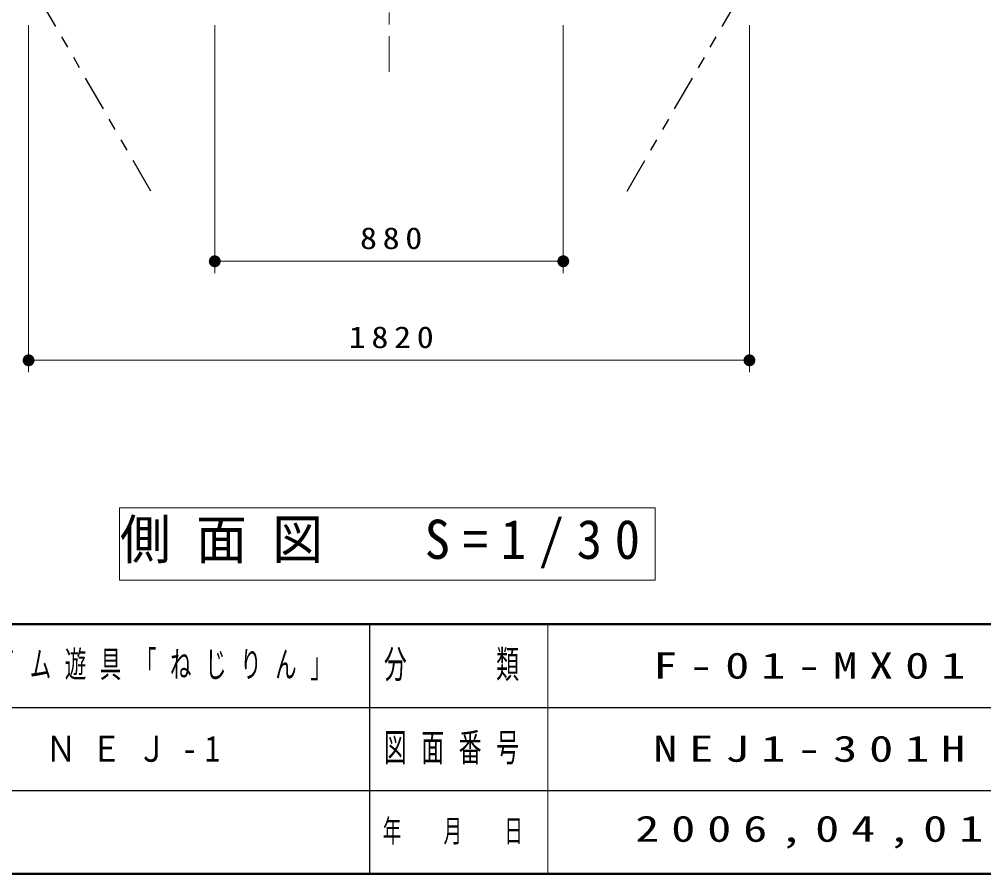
# Model space of a CAD drawing. Units: millimetres on the paper, scale 1:30. Extents: x -365 to 0, y -40 to 257.
# Drawn here: x -159.5 to -78.3, y 0 to 71.9 of the extents above; entities that cross this region are included whole.
import ezdxf

# ---------------------------------------------------------------- set-up
doc = ezdxf.new("R2010")
doc.units = ezdxf.units.MM
doc.linetypes.add('USER2', pattern=[6, 3, -1, 1, -1])
doc.linetypes.add('USER3', pattern=[8, 3, -1, 1, -1, 1, -1])
doc.layers.add('LY_1', color=7, linetype='Continuous', lineweight=13)
doc.styles.add('ＭＳ ゴシック', font='')
doc.styles.get('ＭＳ ゴシック').set_extended_font_data('MS Gothic')

# ---------------------------------------------------------------- blocks, each defined once
blk = doc.blocks.new('filled_dot')
at = {"color": 0, "linetype": 'Continuous', "lineweight": -2, "const_width": 1.25}
blk.add_lwpolyline([(-0.625, 0, 1), (0.625, 0, 1)], format="xyb", close=True, dxfattribs=at)

msp = doc.modelspace()

# ---------------------------------------------------------------- linework, layer by layer
at = {"layer": 'LY_1', "linetype": 'USER2'}
msp.add_line((-128.37, 67.465), (-128.37, 147.58), dxfattribs=at)
at = {"layer": 'LY_1', "linetype": 'USER3', "lineweight": 25}
for p, q in [((-148.411, 57.425), (-158.583, 75.043)), ((-108.33, 57.425), (-98.158, 75.043))]:
    msp.add_line(p, q, dxfattribs=at)
at = {"layer": 'LY_1'}
for p, q in [((-158.704, 71.398), (-158.704, 42.201)), ((-143.037, 71.398), (-143.037, 50.534)), ((-113.704, 71.398), (-113.704, 50.534)), ((-98.037, 71.398), (-98.037, 42.201)), ((-113.704, 51.534), (-143.037, 51.534)), ((-98.037, 43.201), (-158.704, 43.201)), ((-151.064, 30.785), (-151.064, 24.692)), ((-105.97, 30.785), (-151.064, 30.785)), ((-105.97, 24.692), (-105.97, 30.785)), ((-151.064, 24.692), (-105.97, 24.692)), ((-115, 21), (-115, 0))]:
    msp.add_line(p, q, dxfattribs=at)
at = {"layer": 'LY_1', "lineweight": 50}
for p, q in [((-365, 21), (0, 21)), ((-365, 0), (0, 0))]:
    msp.add_line(p, q, dxfattribs=at)
at = {"layer": 'LY_1', "lineweight": 25}
for p, q in [((-130, 21), (-130, 0)), ((-182.5, 14), (-70, 14)), ((-237.5, 7), (0, 7))]:
    msp.add_line(p, q, dxfattribs=at)

# ---------------------------------------------------------------- block references
at = {"layer": 'LY_1', "xscale": 0.4, "yscale": 0.4}
for p in [(-143.037, 51.534), (-158.704, 43.201)]:
    msp.add_blockref('filled_dot', p, dxfattribs=at)
at = {"layer": 'LY_1', "xscale": 0.4, "yscale": 0.4, "rotation": 180}
for p in [(-113.704, 51.534), (-98.037, 43.201)]:
    msp.add_blockref('filled_dot', p, dxfattribs=at)

# ---------------------------------------------------------------- texts
at = {"layer": 'LY_1', "style": 'ＭＳ ゴシック'}
for s, insert, char_height, attachment_point in [('\\T1.33;\\W1.15;880', (-127.955, 52.534), 1.833, 8), ('\\T1.33;\\W1.15;1820', (-127.947, 44.201), 1.833, 8), ('\\T1.5;\\W0.95;側面図\u3000S=1/30', (-151.017, 27.739), 3.299, 4), ('\\T1.64;\\W0.6;クライム遊具「ねじりん」', (-149.75, 17.5), 2.199, 5), ('\\T1.64;\\W0.6;分\u3000\u3000類', (-122.5, 17.5), 2.346, 5), ('\\T1.5;\\W1.35;F-01-MX01', (-92.5, 17.5), 2.199, 5), ('\\T1.5;\\W0.85;ＮＥＪ-1', (-157.25, 10.5), 2.199, 4), ('\\T1.64;\\W0.6;図面番号', (-122.5, 10.5), 2.346, 5), ('\\T1.5;\\W1.35;NEJ1-301H', (-92.5, 10.5), 2.199, 5), ('\\T1.64;\\W0.6;年\u3000月\u3000日', (-122.5, 3.5), 1.906, 5), ('\\T1.5;\\W1.35;2006,04,01', (-92.5, 3.5), 2.199, 5)]:
    msp.add_mtext(s, dxfattribs=dict(at, insert=insert, char_height=char_height, attachment_point=attachment_point))

doc.saveas('drawing.dxf')
